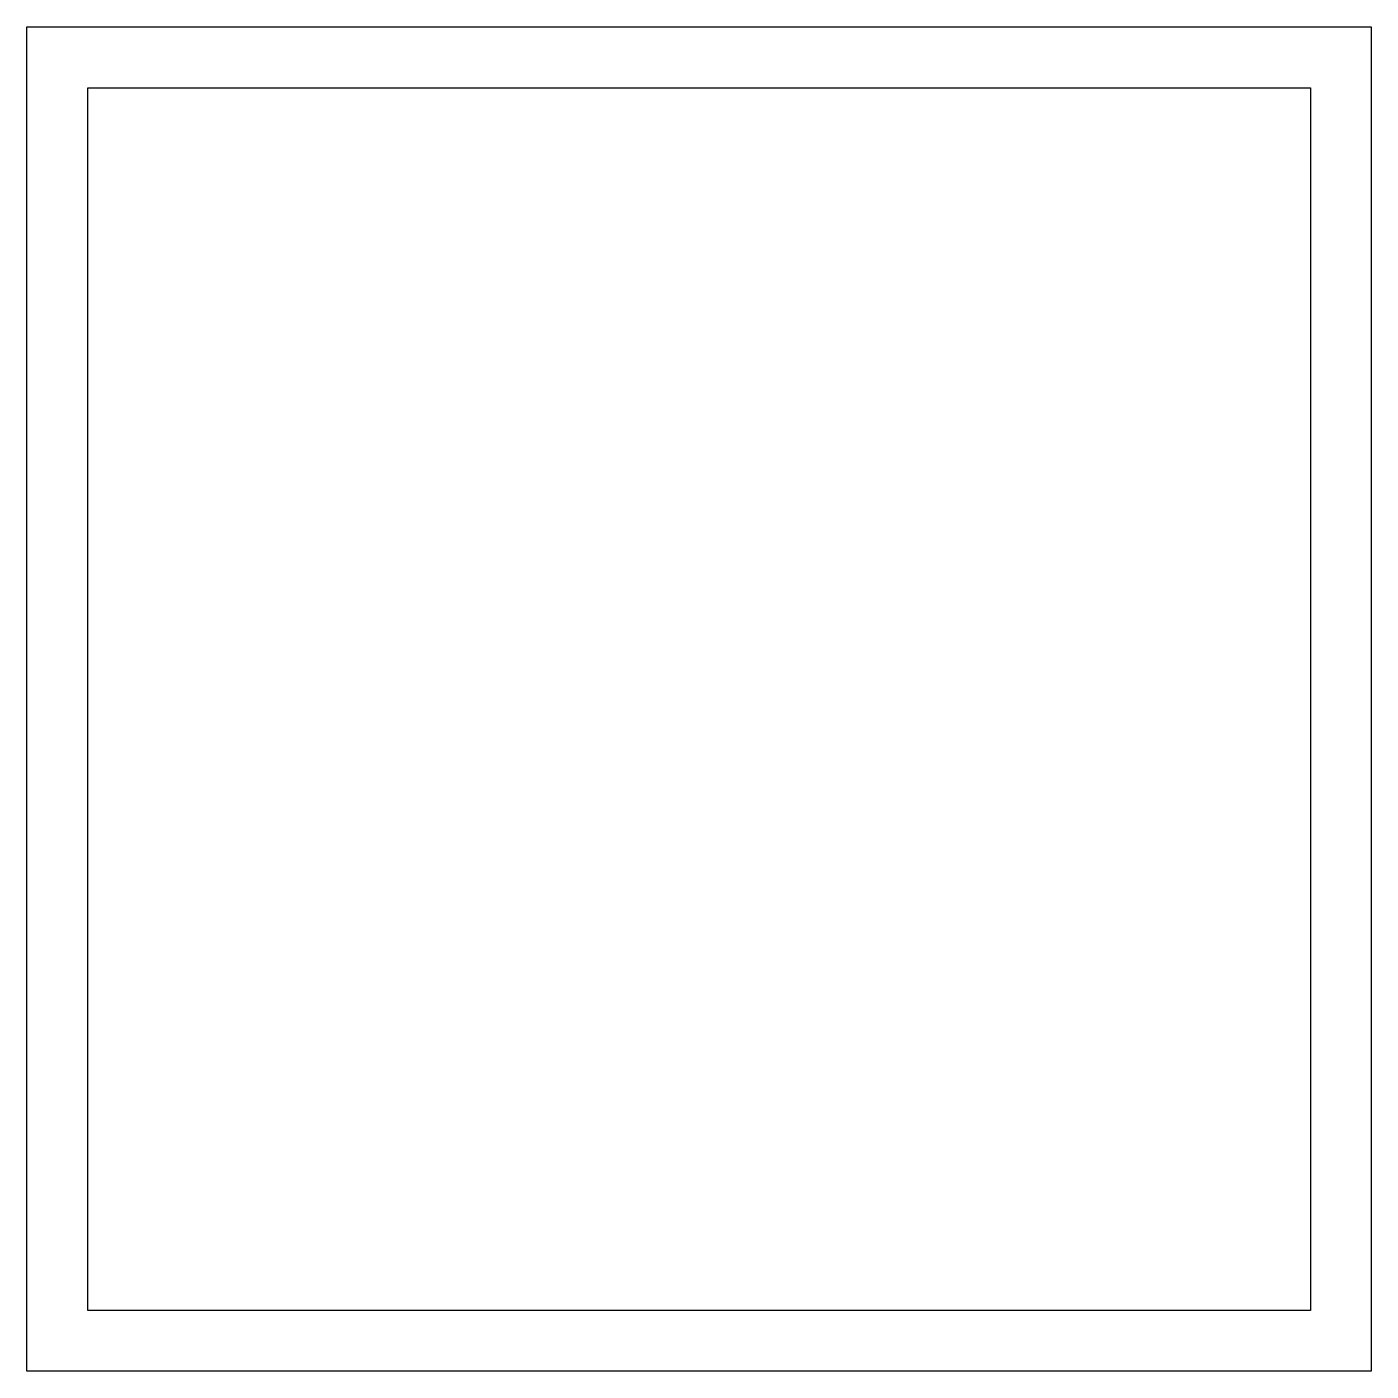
# Model space of a CAD drawing. Header units: millimetres. Extents: x -110 to 110, y -210 to 10.
import ezdxf

# ---------------------------------------------------------------- set-up
doc = ezdxf.new("R2010")
doc.units = ezdxf.units.MM
doc.layers.get('0').update_dxf_attribs({"linetype": 'CONTINUOUS'})

msp = doc.modelspace()

# ---------------------------------------------------------------- linework, layer by layer
for points in [[(110, -210), (-110, -210), (-110, 10), (110, 10)], [(-100, 0), (100.1, 0), (100.1, -200.1), (-100, -200.1)]]:
    msp.add_lwpolyline(points, close=True)

doc.saveas('drawing.dxf')
